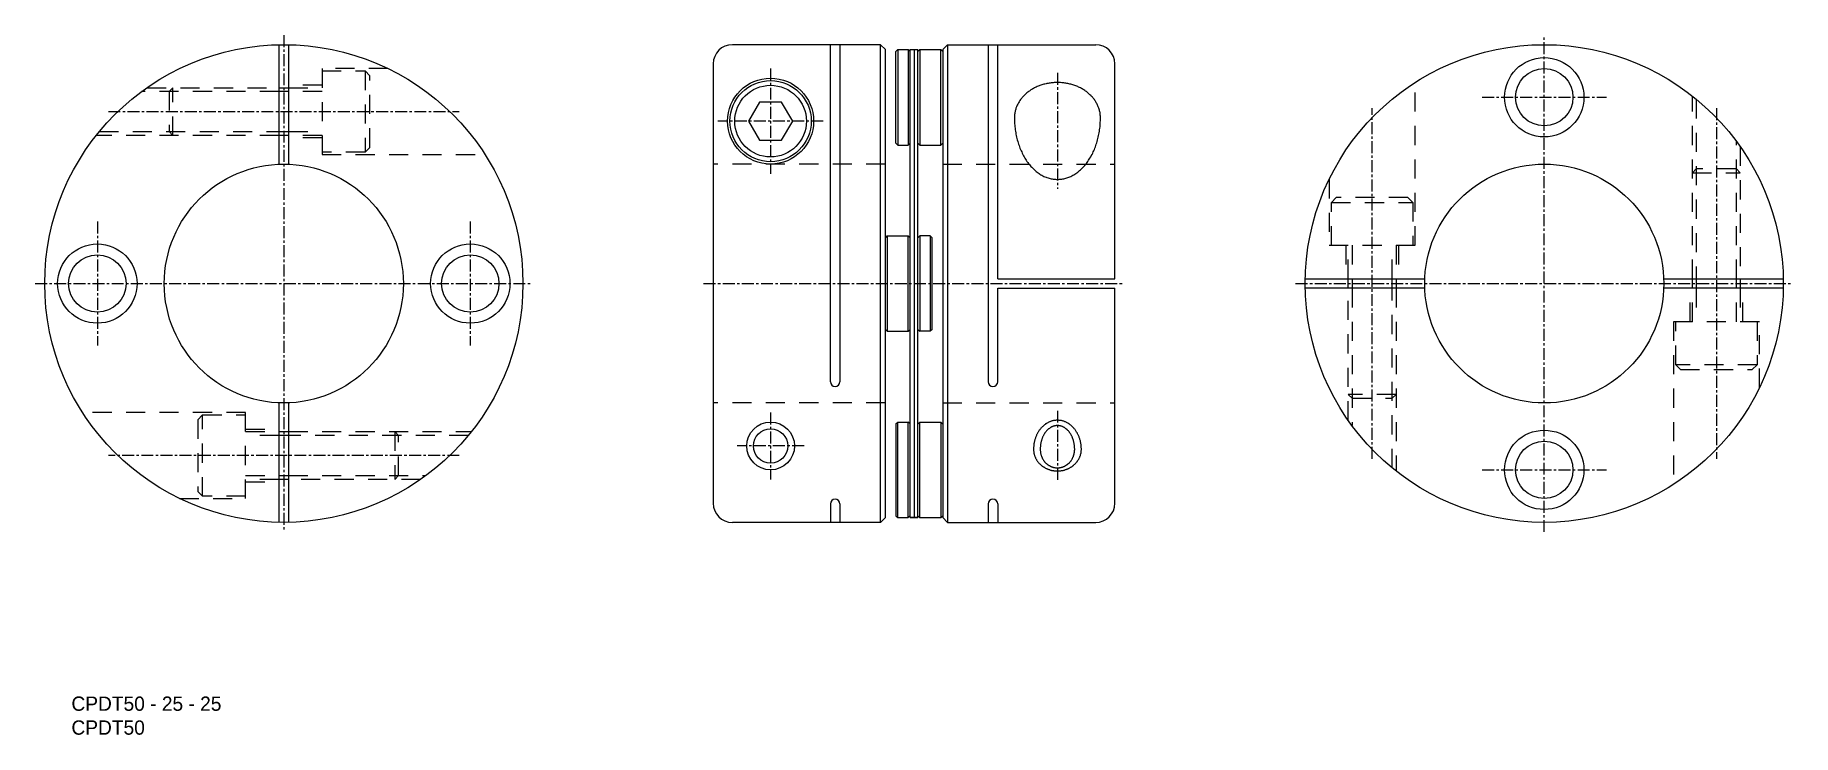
# Model space of a CAD drawing. Extents: x 110 to 294, y 62 to 135.
import ezdxf

# ---------------------------------------------------------------- set-up
doc = ezdxf.new("R2010")
doc.units = 0
doc.linetypes.add('CENTER', pattern=[2, 1.25, -0.25, 0.25, -0.25])
doc.linetypes.add('DASHED', pattern=[3.5, 2, -1.5])
doc.layers.get('0').update_dxf_attribs({"linetype": 'CONTINUOUS'})
doc.layers.add('CENTER', color=1, linetype='CENTER')

msp = doc.modelspace()

# ---------------------------------------------------------------- linework, layer by layer
for p, q in [((135.39, 121.39), (135.39, 133.9)), ((136.39, 133.9), (136.39, 121.39)), ((198.29, 133.9), (182.79, 133.9)), ((193.04, 98.63), (193.04, 133.9)), ((194.04, 133.9), (194.04, 98.63)), ((198.29, 83.9), (198.29, 133.9)), ((198.29, 133.9), (198.79, 133.4)), ((198.79, 84.4), (198.79, 133.4)), ((199.89, 133.2), (200.09, 133.4)), ((199.89, 123.6), (199.89, 133.2)), ((200.09, 133.4), (200.09, 123.4)), ((200.09, 133.4), (201.19, 133.4)), ((201.19, 133.4), (201.19, 123.4)), ((201.39, 133.2), (201.19, 133.4)), ((201.39, 84.4), (201.39, 133.4)), ((201.39, 133.4), (202.19, 133.4)), ((201.79, 133.4), (201.79, 84.4)), ((202.19, 84.4), (202.19, 133.4)), ((202.19, 133.2), (202.39, 133.4)), ((202.39, 133.4), (202.39, 123.4)), ((202.39, 133.4), (204.59, 133.4)), ((204.59, 123.4), (204.59, 133.4)), ((204.59, 133.4), (204.79, 133.2)), ((205.29, 133.9), (204.79, 133.4)), ((204.79, 133.4), (204.79, 84.4)), ((205.29, 133.9), (205.29, 83.9)), ((205.29, 133.9), (220.79, 133.9)), ((209.54, 133.9), (209.54, 98.63)), ((210.54, 109.4), (210.54, 133.9)), ((180.79, 131.9), (180.79, 85.9)), ((222.79, 109.4), (222.79, 131.9)), ((135.39, 129.4), (136.39, 129.4)), ((136.39, 124.4), (135.39, 124.4)), ((199.89, 123.6), (200.09, 123.4)), ((200.09, 123.4), (201.19, 123.4)), ((201.39, 123.6), (201.19, 123.4)), ((202.19, 123.6), (202.39, 123.4)), ((202.39, 123.4), (204.59, 123.4)), ((204.59, 123.4), (204.79, 123.6)), ((198.79, 113.7), (198.99, 113.9)), ((198.99, 113.9), (198.99, 103.9)), ((198.99, 113.9), (201.19, 113.9)), ((201.19, 103.9), (201.19, 113.9)), ((201.19, 113.9), (201.39, 113.7)), ((202.19, 113.7), (202.39, 113.9)), ((202.39, 113.9), (202.39, 103.9)), ((203.49, 113.9), (202.39, 113.9)), ((203.49, 113.9), (203.49, 103.9)), ((203.69, 113.7), (203.49, 113.9)), ((203.69, 104.1), (203.69, 113.7)), ((210.54, 109.4), (222.79, 109.4)), ((242.69, 109.4), (255.2, 109.4)), ((247.19, 108.4), (247.19, 109.4)), ((252.19, 109.4), (252.19, 108.4)), ((280.18, 109.4), (292.68, 109.4)), ((283.19, 108.4), (283.19, 109.4)), ((288.19, 109.4), (288.19, 108.4)), ((210.54, 108.4), (222.79, 108.4)), ((210.54, 98.63), (210.54, 108.4)), ((222.79, 85.9), (222.79, 108.4)), ((255.2, 108.4), (242.69, 108.4)), ((292.68, 108.4), (280.18, 108.4)), ((198.79, 104.1), (198.99, 103.9)), ((198.99, 103.9), (201.19, 103.9)), ((201.19, 103.9), (201.39, 104.1)), ((202.19, 104.1), (202.39, 103.9)), ((203.49, 103.9), (202.39, 103.9)), ((203.69, 104.1), (203.49, 103.9)), ((135.39, 83.91), (135.39, 96.41)), ((136.39, 96.41), (136.39, 83.91)), ((199.89, 94.2), (200.09, 94.4)), ((199.89, 94.2), (199.89, 84.6)), ((200.09, 84.4), (200.09, 94.4)), ((200.09, 94.4), (201.19, 94.4)), ((201.19, 84.4), (201.19, 94.4)), ((201.39, 94.2), (201.19, 94.4)), ((202.19, 94.2), (202.39, 94.4)), ((202.39, 84.4), (202.39, 94.4)), ((202.39, 94.4), (204.59, 94.4)), ((204.59, 94.4), (204.59, 84.4)), ((204.59, 94.4), (204.79, 94.2)), ((135.39, 93.4), (136.39, 93.4)), ((136.39, 88.4), (135.39, 88.4)), ((193.04, 85.84), (193.04, 83.9)), ((194.04, 85.84), (194.04, 83.9)), ((199.89, 84.6), (200.09, 84.4)), ((201.39, 84.6), (201.19, 84.4)), ((202.19, 84.6), (202.39, 84.4)), ((204.59, 84.4), (204.79, 84.6)), ((209.54, 85.84), (209.54, 83.9)), ((210.54, 85.84), (210.54, 83.9)), ((198.29, 83.9), (182.79, 83.9)), ((198.29, 83.9), (198.79, 84.4)), ((200.09, 84.4), (201.19, 84.4)), ((202.19, 84.4), (201.39, 84.4)), ((201.39, 84.4), (202.19, 84.4)), ((202.39, 84.4), (204.59, 84.4)), ((205.29, 83.9), (204.79, 84.4)), ((205.29, 83.9), (220.79, 83.9))]:
    msp.add_line(p, q)
at = {"color": 3, "linetype": 'DASHED'}
for p, q in [((139.89, 131.4), (139.89, 122.4)), ((146.78, 131.4), (139.89, 131.4)), ((139.89, 131.15), (144.39, 131.15)), ((144.39, 131.15), (144.39, 122.65)), ((144.39, 131.15), (144.89, 130.65)), ((144.89, 123.15), (144.89, 130.65)), ((135.39, 129), (121.02, 129)), ((121.58, 129.4), (135.39, 129.4)), ((124.29, 129.4), (123.89, 129)), ((123.89, 129), (123.89, 124.8)), ((124.29, 124.4), (124.29, 129.4)), ((139.89, 129.65), (136.39, 129.65)), ((136.39, 129.4), (139.89, 129.4)), ((139.89, 129), (136.39, 129)), ((254.19, 112.9), (254.19, 129.94)), ((283.19, 109.4), (283.19, 128.52)), ((283.59, 128.19), (283.59, 109.4)), ((135.39, 124.4), (116.27, 124.4)), ((116.59, 124.8), (135.39, 124.8)), ((123.89, 124.8), (124.29, 124.4)), ((136.39, 124.8), (139.89, 124.8)), ((139.89, 124.4), (136.39, 124.4)), ((139.89, 124.15), (136.39, 124.15)), ((144.39, 122.65), (144.89, 123.15)), ((287.79, 109.4), (287.79, 123.77)), ((288.19, 123.21), (288.19, 109.4)), ((144.39, 122.65), (139.89, 122.65)), ((139.89, 122.4), (156.93, 122.4)), ((198.79, 121.4), (180.79, 121.4)), ((204.79, 121.4), (222.79, 121.4)), ((245.19, 119.8), (245.19, 112.9)), ((283.59, 120.9), (283.19, 120.5)), ((283.19, 120.5), (288.19, 120.5)), ((287.79, 120.9), (283.59, 120.9)), ((288.19, 120.5), (287.79, 120.9)), ((245.44, 117.4), (245.94, 117.9)), ((253.44, 117.9), (245.94, 117.9)), ((253.94, 117.4), (253.44, 117.9)), ((245.44, 117.4), (253.94, 117.4)), ((245.44, 112.9), (245.44, 117.4)), ((253.94, 117.4), (253.94, 112.9)), ((245.19, 112.9), (254.19, 112.9)), ((246.94, 112.9), (246.94, 109.4)), ((247.19, 109.4), (247.19, 112.9)), ((247.59, 112.9), (247.59, 109.4)), ((251.79, 109.4), (251.79, 112.9)), ((252.19, 112.9), (252.19, 109.4)), ((252.44, 112.9), (252.44, 109.4)), ((247.19, 94.59), (247.19, 108.4)), ((247.59, 108.4), (247.59, 94.04)), ((251.79, 89.61), (251.79, 108.4)), ((252.19, 108.4), (252.19, 89.29)), ((282.94, 104.9), (282.94, 108.4)), ((283.19, 104.9), (283.19, 108.4)), ((283.59, 108.4), (283.59, 104.9)), ((287.79, 104.9), (287.79, 108.4)), ((288.19, 108.4), (288.19, 104.9)), ((288.44, 104.9), (288.44, 108.4)), ((281.19, 104.9), (281.19, 87.86)), ((290.19, 104.9), (281.19, 104.9)), ((281.44, 100.4), (281.44, 104.9)), ((289.94, 104.9), (289.94, 100.4)), ((290.19, 98), (290.19, 104.9)), ((289.94, 100.4), (281.44, 100.4)), ((281.44, 100.4), (281.94, 99.9)), ((281.94, 99.9), (289.44, 99.9)), ((289.94, 100.4), (289.44, 99.9)), ((198.79, 96.4), (180.79, 96.4)), ((204.79, 96.4), (222.79, 96.4)), ((252.19, 97.3), (247.19, 97.3)), ((247.19, 97.3), (247.59, 96.9)), ((247.59, 96.9), (251.79, 96.9)), ((251.79, 96.9), (252.19, 97.3)), ((131.89, 95.4), (114.84, 95.4)), ((127.39, 95.15), (126.89, 94.65)), ((126.89, 94.65), (126.89, 87.15)), ((127.39, 95.15), (131.89, 95.15)), ((127.39, 86.65), (127.39, 95.15)), ((131.89, 86.4), (131.89, 95.4)), ((131.89, 93.65), (135.39, 93.65)), ((131.89, 93.4), (135.39, 93.4)), ((135.39, 93), (131.89, 93)), ((136.39, 93.4), (155.5, 93.4)), ((155.18, 93), (136.39, 93)), ((147.49, 93.4), (147.49, 88.4)), ((147.89, 93), (147.49, 93.4)), ((147.89, 88.8), (147.89, 93)), ((131.89, 88.8), (135.39, 88.8)), ((135.39, 88.4), (131.89, 88.4)), ((136.39, 88.8), (150.75, 88.8)), ((150.2, 88.4), (136.39, 88.4)), ((147.49, 88.4), (147.89, 88.8)), ((124.99, 86.4), (131.89, 86.4)), ((127.39, 86.65), (126.89, 87.15)), ((131.89, 86.65), (127.39, 86.65)), ((131.89, 88.15), (135.39, 88.15))]:
    msp.add_line(p, q, dxfattribs=at)
at = {"color": 3}
for p, q in [((136.39, 129), (135.39, 129)), ((135.39, 124.8), (136.39, 124.8)), ((247.59, 109.4), (247.59, 108.4)), ((251.79, 108.4), (251.79, 109.4)), ((283.59, 109.4), (283.59, 108.4)), ((287.79, 108.4), (287.79, 109.4)), ((136.39, 93), (135.39, 93)), ((135.39, 88.8), (136.39, 88.8))]:
    msp.add_line(p, q, dxfattribs=at)
msp.add_lwpolyline([(185.63, 127.9), (184.48, 125.9), (185.63, 123.9), (187.94, 123.9), (189.1, 125.9), (187.94, 127.9)], close=True)
for points in [[(221.29, 126.25, 0), (221.29, 126.34, 0), (221.28, 126.43, 0), (221.27, 126.52, 0), (221.27, 126.61, 0), (221.25, 126.7, 0), (221.24, 126.79, 0), (221.22, 126.88, 0), (221.2, 126.97, 0), (221.18, 127.06, 0), (221.15, 127.15, 0), (221.12, 127.24, 0), (221.09, 127.32, 0), (221.06, 127.41, 0), (221.02, 127.49, 0), (220.99, 127.58, 0), (220.94, 127.66, 0), (220.9, 127.75, 0), (220.85, 127.83, 0), (220.81, 127.91, 0), (220.76, 127.99, 0), (220.7, 128.07, 0), (220.65, 128.15, 0), (220.59, 128.23, 0), (220.53, 128.3, 0), (220.47, 128.38, 0), (220.4, 128.45, 0), (220.33, 128.52, 0), (220.27, 128.59, 0), (220.19, 128.66, 0), (220.12, 128.73, 0), (220.05, 128.8, 0), (219.97, 128.86, 0), (219.89, 128.92, 0), (219.81, 128.99, 0), (219.73, 129.05, 0), (219.64, 129.1, 0), (219.56, 129.16, 0), (219.47, 129.22, 0), (219.38, 129.27, 0), (219.29, 129.32, 0), (219.19, 129.37, 0), (219.1, 129.42, 0), (219, 129.46, 0), (218.91, 129.51, 0), (218.81, 129.55, 0), (218.71, 129.59, 0), (218.61, 129.63, 0), (218.51, 129.66, 0), (218.41, 129.7, 0), (218.3, 129.73, 0), (218.2, 129.76, 0), (218.09, 129.78, 0), (217.99, 129.81, 0), (217.88, 129.83, 0), (217.77, 129.85, 0), (217.66, 129.87, 0), (217.56, 129.89, 0), (217.45, 129.9, 0), (217.34, 129.91, 0), (217.23, 129.92, 0), (217.12, 129.93, 0), (217.01, 129.94, 0), (216.9, 129.94, 0), (216.79, 129.94, 0), (216.68, 129.94, 0), (216.57, 129.94, 0), (216.46, 129.93, 0), (216.35, 129.92, 0), (216.24, 129.91, 0), (216.13, 129.9, 0), (216.02, 129.89, 0), (215.91, 129.87, 0), (215.8, 129.85, 0), (215.69, 129.83, 0), (215.59, 129.81, 0), (215.48, 129.78, 0), (215.38, 129.76, 0), (215.27, 129.73, 0), (215.17, 129.7, 0), (215.06, 129.66, 0), (214.96, 129.63, 0), (214.86, 129.59, 0), (214.76, 129.55, 0), (214.67, 129.51, 0), (214.57, 129.46, 0), (214.47, 129.42, 0), (214.38, 129.37, 0), (214.29, 129.32, 0), (214.2, 129.27, 0), (214.11, 129.22, 0), (214.02, 129.16, 0), (213.93, 129.1, 0), (213.85, 129.05, 0), (213.76, 128.99, 0), (213.68, 128.92, 0), (213.6, 128.86, 0), (213.53, 128.8, 0), (213.45, 128.73, 0), (213.38, 128.66, 0), (213.31, 128.59, 0), (213.24, 128.52, 0), (213.17, 128.45, 0), (213.11, 128.38, 0), (213.05, 128.3, 0), (212.99, 128.23, 0), (212.93, 128.15, 0), (212.87, 128.07, 0), (212.82, 127.99, 0), (212.77, 127.91, 0), (212.72, 127.83, 0), (212.67, 127.75, 0), (212.63, 127.66, 0), (212.59, 127.58, 0), (212.55, 127.49, 0), (212.51, 127.41, 0), (212.48, 127.32, 0), (212.45, 127.24, 0), (212.42, 127.15, 0), (212.4, 127.06, 0), (212.37, 126.97, 0), (212.35, 126.88, 0), (212.34, 126.79, 0), (212.32, 126.7, 0), (212.31, 126.61, 0), (212.3, 126.52, 0), (212.29, 126.43, 0), (212.29, 126.34, 0), (212.29, 126.25, 0)], [(212.29, 126.25, 0), (212.29, 126.09, 0), (212.29, 125.93, 0), (212.3, 125.78, 0), (212.31, 125.62, 0), (212.32, 125.46, 0), (212.34, 125.3, 0), (212.35, 125.15, 0), (212.37, 124.99, 0), (212.4, 124.84, 0), (212.42, 124.68, 0), (212.45, 124.53, 0), (212.48, 124.38, 0), (212.51, 124.23, 0), (212.55, 124.08, 0), (212.59, 123.93, 0), (212.63, 123.78, 0), (212.67, 123.64, 0), (212.72, 123.49, 0), (212.77, 123.35, 0), (212.82, 123.21, 0), (212.87, 123.07, 0), (212.93, 122.93, 0), (212.99, 122.8, 0), (213.05, 122.67, 0), (213.11, 122.54, 0), (213.17, 122.41, 0), (213.24, 122.28, 0), (213.31, 122.16, 0), (213.38, 122.04, 0), (213.45, 121.92, 0), (213.53, 121.8, 0), (213.6, 121.69, 0), (213.68, 121.58, 0), (213.76, 121.47, 0), (213.85, 121.36, 0), (213.93, 121.26, 0), (214.02, 121.16, 0), (214.11, 121.07, 0), (214.2, 120.98, 0), (214.29, 120.89, 0), (214.38, 120.8, 0), (214.47, 120.72, 0), (214.57, 120.64, 0), (214.67, 120.56, 0), (214.76, 120.49, 0), (214.86, 120.42, 0), (214.96, 120.35, 0), (215.06, 120.29, 0), (215.17, 120.23, 0), (215.27, 120.18, 0), (215.38, 120.12, 0), (215.48, 120.08, 0), (215.59, 120.03, 0), (215.69, 119.99, 0), (215.8, 119.96, 0), (215.91, 119.92, 0), (216.02, 119.89, 0), (216.13, 119.87, 0), (216.24, 119.85, 0), (216.35, 119.83, 0), (216.46, 119.82, 0), (216.57, 119.81, 0), (216.68, 119.8, 0), (216.79, 119.8, 0), (216.9, 119.8, 0), (217.01, 119.81, 0), (217.12, 119.82, 0), (217.23, 119.83, 0), (217.34, 119.85, 0), (217.45, 119.87, 0), (217.56, 119.89, 0), (217.66, 119.92, 0), (217.77, 119.96, 0), (217.88, 119.99, 0), (217.99, 120.03, 0), (218.09, 120.08, 0), (218.2, 120.12, 0), (218.3, 120.18, 0), (218.41, 120.23, 0), (218.51, 120.29, 0), (218.61, 120.35, 0), (218.71, 120.42, 0), (218.81, 120.49, 0), (218.91, 120.56, 0), (219, 120.64, 0), (219.1, 120.72, 0), (219.19, 120.8, 0), (219.29, 120.89, 0), (219.38, 120.98, 0), (219.47, 121.07, 0), (219.56, 121.16, 0), (219.64, 121.26, 0), (219.73, 121.36, 0), (219.81, 121.47, 0), (219.89, 121.58, 0), (219.97, 121.69, 0), (220.05, 121.8, 0), (220.12, 121.92, 0), (220.19, 122.04, 0), (220.27, 122.16, 0), (220.33, 122.28, 0), (220.4, 122.41, 0), (220.47, 122.54, 0), (220.53, 122.67, 0), (220.59, 122.8, 0), (220.65, 122.93, 0), (220.7, 123.07, 0), (220.76, 123.21, 0), (220.81, 123.35, 0), (220.85, 123.49, 0), (220.9, 123.64, 0), (220.94, 123.78, 0), (220.99, 123.93, 0), (221.02, 124.08, 0), (221.06, 124.23, 0), (221.09, 124.38, 0), (221.12, 124.53, 0), (221.15, 124.68, 0), (221.18, 124.84, 0), (221.2, 124.99, 0), (221.22, 125.15, 0), (221.24, 125.3, 0), (221.25, 125.46, 0), (221.27, 125.62, 0), (221.27, 125.78, 0), (221.28, 125.93, 0), (221.29, 126.09, 0), (221.29, 126.25, 0)], [(218.59, 91.55, 0), (218.59, 91.61, 0), (218.58, 91.67, 0), (218.58, 91.73, 0), (218.58, 91.8, 0), (218.57, 91.86, 0), (218.57, 91.92, 0), (218.56, 91.98, 0), (218.55, 92.04, 0), (218.54, 92.1, 0), (218.53, 92.16, 0), (218.52, 92.21, 0), (218.51, 92.27, 0), (218.5, 92.33, 0), (218.48, 92.39, 0), (218.47, 92.45, 0), (218.45, 92.5, 0), (218.43, 92.56, 0), (218.41, 92.61, 0), (218.39, 92.67, 0), (218.37, 92.72, 0), (218.35, 92.78, 0), (218.33, 92.83, 0), (218.31, 92.88, 0), (218.28, 92.93, 0), (218.26, 92.98, 0), (218.23, 93.03, 0), (218.21, 93.08, 0), (218.18, 93.13, 0), (218.15, 93.17, 0), (218.12, 93.22, 0), (218.09, 93.26, 0), (218.06, 93.31, 0), (218.03, 93.35, 0), (218, 93.39, 0), (217.96, 93.43, 0), (217.93, 93.47, 0), (217.89, 93.51, 0), (217.86, 93.55, 0), (217.82, 93.58, 0), (217.79, 93.62, 0), (217.75, 93.65, 0), (217.71, 93.68, 0), (217.67, 93.71, 0), (217.64, 93.74, 0), (217.6, 93.77, 0), (217.56, 93.8, 0), (217.52, 93.82, 0), (217.48, 93.85, 0), (217.43, 93.87, 0), (217.39, 93.89, 0), (217.35, 93.91, 0), (217.31, 93.93, 0), (217.27, 93.95, 0), (217.22, 93.96, 0), (217.18, 93.97, 0), (217.14, 93.99, 0), (217.09, 94, 0), (217.05, 94.01, 0), (217.01, 94.02, 0), (216.96, 94.02, 0), (216.92, 94.03, 0), (216.88, 94.03, 0), (216.83, 94.03, 0), (216.79, 94.04, 0), (216.74, 94.03, 0), (216.7, 94.03, 0), (216.65, 94.03, 0), (216.61, 94.02, 0), (216.57, 94.02, 0), (216.52, 94.01, 0), (216.48, 94, 0), (216.44, 93.99, 0), (216.39, 93.97, 0), (216.35, 93.96, 0), (216.31, 93.95, 0), (216.26, 93.93, 0), (216.22, 93.91, 0), (216.18, 93.89, 0), (216.14, 93.87, 0), (216.1, 93.85, 0), (216.06, 93.82, 0), (216.02, 93.8, 0), (215.98, 93.77, 0), (215.94, 93.74, 0), (215.9, 93.71, 0), (215.86, 93.68, 0), (215.82, 93.65, 0), (215.79, 93.62, 0), (215.75, 93.58, 0), (215.71, 93.55, 0), (215.68, 93.51, 0), (215.64, 93.47, 0), (215.61, 93.43, 0), (215.58, 93.39, 0), (215.55, 93.35, 0), (215.51, 93.31, 0), (215.48, 93.26, 0), (215.45, 93.22, 0), (215.42, 93.17, 0), (215.4, 93.13, 0), (215.37, 93.08, 0), (215.34, 93.03, 0), (215.32, 92.98, 0), (215.29, 92.93, 0), (215.27, 92.88, 0), (215.24, 92.83, 0), (215.22, 92.78, 0), (215.2, 92.72, 0), (215.18, 92.67, 0), (215.16, 92.61, 0), (215.14, 92.56, 0), (215.12, 92.5, 0), (215.11, 92.45, 0), (215.09, 92.39, 0), (215.08, 92.33, 0), (215.06, 92.27, 0), (215.05, 92.21, 0), (215.04, 92.16, 0), (215.03, 92.1, 0), (215.02, 92.04, 0), (215.01, 91.98, 0), (215.01, 91.92, 0), (215, 91.86, 0), (215, 91.8, 0), (214.99, 91.73, 0), (214.99, 91.67, 0), (214.99, 91.61, 0), (214.99, 91.55, 0)], [(214.99, 91.55, 0), (214.99, 91.5, 0), (214.99, 91.46, 0), (214.99, 91.41, 0), (215, 91.36, 0), (215, 91.31, 0), (215.01, 91.27, 0), (215.01, 91.22, 0), (215.02, 91.17, 0), (215.03, 91.13, 0), (215.04, 91.08, 0), (215.05, 91.03, 0), (215.06, 90.99, 0), (215.08, 90.94, 0), (215.09, 90.9, 0), (215.11, 90.85, 0), (215.12, 90.81, 0), (215.14, 90.76, 0), (215.16, 90.72, 0), (215.18, 90.68, 0), (215.2, 90.64, 0), (215.22, 90.59, 0), (215.24, 90.55, 0), (215.27, 90.51, 0), (215.29, 90.47, 0), (215.32, 90.43, 0), (215.34, 90.39, 0), (215.37, 90.36, 0), (215.4, 90.32, 0), (215.42, 90.28, 0), (215.45, 90.25, 0), (215.48, 90.21, 0), (215.51, 90.18, 0), (215.55, 90.14, 0), (215.58, 90.11, 0), (215.61, 90.08, 0), (215.64, 90.05, 0), (215.68, 90.02, 0), (215.71, 89.99, 0), (215.75, 89.96, 0), (215.79, 89.94, 0), (215.82, 89.91, 0), (215.86, 89.89, 0), (215.9, 89.86, 0), (215.94, 89.84, 0), (215.98, 89.82, 0), (216.02, 89.8, 0), (216.06, 89.78, 0), (216.1, 89.76, 0), (216.14, 89.74, 0), (216.18, 89.72, 0), (216.22, 89.71, 0), (216.26, 89.69, 0), (216.31, 89.68, 0), (216.35, 89.67, 0), (216.39, 89.66, 0), (216.44, 89.65, 0), (216.48, 89.64, 0), (216.52, 89.63, 0), (216.57, 89.62, 0), (216.61, 89.62, 0), (216.65, 89.61, 0), (216.7, 89.61, 0), (216.74, 89.61, 0), (216.79, 89.61, 0), (216.83, 89.61, 0), (216.88, 89.61, 0), (216.92, 89.61, 0), (216.96, 89.62, 0), (217.01, 89.62, 0), (217.05, 89.63, 0), (217.09, 89.64, 0), (217.14, 89.65, 0), (217.18, 89.66, 0), (217.22, 89.67, 0), (217.27, 89.68, 0), (217.31, 89.69, 0), (217.35, 89.71, 0), (217.39, 89.72, 0), (217.43, 89.74, 0), (217.48, 89.76, 0), (217.52, 89.78, 0), (217.56, 89.8, 0), (217.6, 89.82, 0), (217.64, 89.84, 0), (217.67, 89.86, 0), (217.71, 89.89, 0), (217.75, 89.91, 0), (217.79, 89.94, 0), (217.82, 89.96, 0), (217.86, 89.99, 0), (217.89, 90.02, 0), (217.93, 90.05, 0), (217.96, 90.08, 0), (218, 90.11, 0), (218.03, 90.14, 0), (218.06, 90.18, 0), (218.09, 90.21, 0), (218.12, 90.25, 0), (218.15, 90.28, 0), (218.18, 90.32, 0), (218.21, 90.36, 0), (218.23, 90.39, 0), (218.26, 90.43, 0), (218.28, 90.47, 0), (218.31, 90.51, 0), (218.33, 90.55, 0), (218.35, 90.59, 0), (218.37, 90.64, 0), (218.39, 90.68, 0), (218.41, 90.72, 0), (218.43, 90.76, 0), (218.45, 90.81, 0), (218.47, 90.85, 0), (218.48, 90.9, 0), (218.5, 90.94, 0), (218.51, 90.99, 0), (218.52, 91.03, 0), (218.53, 91.08, 0), (218.54, 91.13, 0), (218.55, 91.17, 0), (218.56, 91.22, 0), (218.57, 91.27, 0), (218.57, 91.31, 0), (218.58, 91.36, 0), (218.58, 91.41, 0), (218.58, 91.46, 0), (218.59, 91.5, 0), (218.59, 91.55, 0)]]:
    msp.add_polyline3d(points)
for points in [[(219.29, 91.55, 0), (219.29, 91.63, 0), (219.28, 91.7, 0), (219.28, 91.78, 0), (219.27, 91.85, 0), (219.27, 91.92, 0), (219.26, 92, 0), (219.25, 92.07, 0), (219.24, 92.14, 0), (219.23, 92.22, 0), (219.21, 92.29, 0), (219.2, 92.36, 0), (219.18, 92.43, 0), (219.16, 92.51, 0), (219.14, 92.58, 0), (219.12, 92.65, 0), (219.1, 92.72, 0), (219.07, 92.78, 0), (219.05, 92.85, 0), (219.02, 92.92, 0), (218.99, 92.98, 0), (218.96, 93.05, 0), (218.93, 93.11, 0), (218.9, 93.18, 0), (218.87, 93.24, 0), (218.83, 93.3, 0), (218.79, 93.36, 0), (218.76, 93.42, 0), (218.72, 93.48, 0), (218.68, 93.54, 0), (218.64, 93.59, 0), (218.6, 93.65, 0), (218.55, 93.7, 0), (218.51, 93.75, 0), (218.47, 93.8, 0), (218.42, 93.85, 0), (218.37, 93.9, 0), (218.32, 93.95, 0), (218.28, 93.99, 0), (218.23, 94.04, 0), (218.18, 94.08, 0), (218.12, 94.12, 0), (218.07, 94.16, 0), (218.02, 94.2, 0), (217.97, 94.23, 0), (217.91, 94.27, 0), (217.86, 94.3, 0), (217.8, 94.33, 0), (217.74, 94.36, 0), (217.69, 94.39, 0), (217.63, 94.41, 0), (217.57, 94.44, 0), (217.51, 94.46, 0), (217.45, 94.48, 0), (217.39, 94.5, 0), (217.33, 94.52, 0), (217.27, 94.53, 0), (217.21, 94.55, 0), (217.15, 94.56, 0), (217.09, 94.57, 0), (217.03, 94.58, 0), (216.97, 94.58, 0), (216.91, 94.59, 0), (216.85, 94.59, 0), (216.79, 94.59, 0), (216.73, 94.59, 0), (216.66, 94.59, 0), (216.6, 94.58, 0), (216.54, 94.58, 0), (216.48, 94.57, 0), (216.42, 94.56, 0), (216.36, 94.55, 0), (216.3, 94.53, 0), (216.24, 94.52, 0), (216.18, 94.5, 0), (216.12, 94.48, 0), (216.06, 94.46, 0), (216, 94.44, 0), (215.94, 94.41, 0), (215.89, 94.39, 0), (215.83, 94.36, 0), (215.77, 94.33, 0), (215.72, 94.3, 0), (215.66, 94.27, 0), (215.61, 94.23, 0), (215.55, 94.2, 0), (215.5, 94.16, 0), (215.45, 94.12, 0), (215.4, 94.08, 0), (215.35, 94.04, 0), (215.3, 93.99, 0), (215.25, 93.95, 0), (215.2, 93.9, 0), (215.15, 93.85, 0), (215.11, 93.8, 0), (215.06, 93.75, 0), (215.02, 93.7, 0), (214.98, 93.65, 0), (214.93, 93.59, 0), (214.89, 93.54, 0), (214.85, 93.48, 0), (214.82, 93.42, 0), (214.78, 93.36, 0), (214.74, 93.3, 0), (214.71, 93.24, 0), (214.67, 93.18, 0), (214.64, 93.11, 0), (214.61, 93.05, 0), (214.58, 92.98, 0), (214.55, 92.92, 0), (214.53, 92.85, 0), (214.5, 92.78, 0), (214.48, 92.72, 0), (214.45, 92.65, 0), (214.43, 92.58, 0), (214.41, 92.51, 0), (214.39, 92.43, 0), (214.38, 92.36, 0), (214.36, 92.29, 0), (214.35, 92.22, 0), (214.33, 92.14, 0), (214.32, 92.07, 0), (214.31, 92, 0), (214.31, 91.92, 0), (214.3, 91.85, 0), (214.29, 91.78, 0), (214.29, 91.7, 0), (214.29, 91.63, 0), (214.29, 91.55, 0)], [(214.29, 91.55, 0), (214.29, 91.5, 0), (214.29, 91.44, 0), (214.29, 91.39, 0), (214.3, 91.33, 0), (214.31, 91.27, 0), (214.31, 91.22, 0), (214.32, 91.16, 0), (214.33, 91.11, 0), (214.35, 91.06, 0), (214.36, 91, 0), (214.38, 90.95, 0), (214.39, 90.89, 0), (214.41, 90.84, 0), (214.43, 90.79, 0), (214.45, 90.74, 0), (214.48, 90.68, 0), (214.5, 90.63, 0), (214.53, 90.58, 0), (214.55, 90.53, 0), (214.58, 90.48, 0), (214.61, 90.44, 0), (214.64, 90.39, 0), (214.67, 90.34, 0), (214.71, 90.29, 0), (214.74, 90.25, 0), (214.78, 90.2, 0), (214.82, 90.16, 0), (214.85, 90.11, 0), (214.89, 90.07, 0), (214.93, 90.03, 0), (214.98, 89.99, 0), (215.02, 89.95, 0), (215.06, 89.91, 0), (215.11, 89.87, 0), (215.15, 89.84, 0), (215.2, 89.8, 0), (215.25, 89.77, 0), (215.3, 89.73, 0), (215.35, 89.7, 0), (215.4, 89.67, 0), (215.45, 89.64, 0), (215.5, 89.61, 0), (215.55, 89.58, 0), (215.61, 89.55, 0), (215.66, 89.53, 0), (215.72, 89.5, 0), (215.77, 89.48, 0), (215.83, 89.46, 0), (215.89, 89.44, 0), (215.94, 89.42, 0), (216, 89.4, 0), (216.06, 89.38, 0), (216.12, 89.37, 0), (216.18, 89.35, 0), (216.24, 89.34, 0), (216.3, 89.33, 0), (216.36, 89.32, 0), (216.42, 89.31, 0), (216.48, 89.3, 0), (216.54, 89.3, 0), (216.6, 89.29, 0), (216.66, 89.29, 0), (216.73, 89.29, 0), (216.79, 89.29, 0), (216.85, 89.29, 0), (216.91, 89.29, 0), (216.97, 89.29, 0), (217.03, 89.3, 0), (217.09, 89.3, 0), (217.15, 89.31, 0), (217.21, 89.32, 0), (217.27, 89.33, 0), (217.33, 89.34, 0), (217.39, 89.35, 0), (217.45, 89.37, 0), (217.51, 89.38, 0), (217.57, 89.4, 0), (217.63, 89.42, 0), (217.69, 89.44, 0), (217.74, 89.46, 0), (217.8, 89.48, 0), (217.86, 89.5, 0), (217.91, 89.53, 0), (217.97, 89.55, 0), (218.02, 89.58, 0), (218.07, 89.61, 0), (218.12, 89.64, 0), (218.18, 89.67, 0), (218.23, 89.7, 0), (218.28, 89.73, 0), (218.32, 89.77, 0), (218.37, 89.8, 0), (218.42, 89.84, 0), (218.47, 89.87, 0), (218.51, 89.91, 0), (218.55, 89.95, 0), (218.6, 89.99, 0), (218.64, 90.03, 0), (218.68, 90.07, 0), (218.72, 90.11, 0), (218.76, 90.16, 0), (218.79, 90.2, 0), (218.83, 90.25, 0), (218.87, 90.29, 0), (218.9, 90.34, 0), (218.93, 90.39, 0), (218.96, 90.44, 0), (218.99, 90.48, 0), (219.02, 90.53, 0), (219.05, 90.58, 0), (219.07, 90.63, 0), (219.1, 90.68, 0), (219.12, 90.74, 0), (219.14, 90.79, 0), (219.16, 90.84, 0), (219.18, 90.89, 0), (219.2, 90.95, 0), (219.21, 91, 0), (219.23, 91.06, 0), (219.24, 91.11, 0), (219.25, 91.16, 0), (219.26, 91.22, 0), (219.27, 91.27, 0), (219.27, 91.33, 0), (219.28, 91.39, 0), (219.28, 91.44, 0), (219.29, 91.5, 0), (219.29, 91.55, 0)]]:
    msp.add_polyline3d(points, dxfattribs=at)
for centre, radius in [((135.89, 108.9), 25), ((267.69, 108.9), 25), ((267.69, 128.4), 4.15), ((267.69, 128.4), 3), ((186.79, 125.9), 4.5), ((186.79, 125.9), 4.25), ((186.79, 125.9), 3.75), ((135.89, 108.9), 12.5), ((267.69, 108.9), 12.5), ((116.39, 108.9), 4.15), ((155.39, 108.9), 4.15), ((116.39, 108.9), 3), ((155.39, 108.9), 3), ((186.79, 91.9), 1.8), ((267.69, 89.4), 4.15), ((267.69, 89.4), 3)]:
    msp.add_circle(centre, radius)
msp.add_circle((186.79, 91.9), 2.5, dxfattribs=at)
for centre, radius, start, end in [((182.79, 131.9), 2, 90, 180), ((220.79, 131.9), 2, 0, 90), ((193.54, 98.63), 0.5, 180, 0), ((210.04, 98.63), 0.5, 180, 0), ((182.79, 85.9), 2, 180, 270), ((193.54, 85.84), 0.5, 0, 180), ((210.04, 85.84), 0.5, 0, 180), ((220.79, 85.9), 2, 270, 0)]:
    msp.add_arc(centre, radius, start, end)
at = {"layer": 'CENTER', "linetype": 'CENTER'}
for p, q in [((135.89, 134.9), (135.89, 82.9)), ((267.69, 82.9), (267.69, 134.9)), ((186.79, 131.4), (186.79, 120.4)), ((216.79, 130.94), (216.79, 118.8)), ((117.54, 126.9), (154.24, 126.9)), ((249.69, 90.55), (249.69, 127.25)), ((285.69, 127.25), (285.69, 90.55)), ((192.29, 125.9), (181.29, 125.9)), ((109.89, 108.9), (161.89, 108.9)), ((179.79, 108.9), (223.79, 108.9)), ((241.69, 108.9), (293.69, 108.9)), ((216.79, 95.59), (216.79, 88.29)), ((186.79, 95.4), (186.79, 88.4)), ((190.29, 91.9), (183.29, 91.9)), ((154.24, 90.9), (117.54, 90.9))]:
    msp.add_line(p, q, dxfattribs=at)
at = {"layer": 'CENTER'}
for p, q in [((261.19, 128.4), (274.19, 128.4)), ((116.39, 115.4), (116.39, 102.4)), ((155.39, 115.4), (155.39, 102.4)), ((261.19, 89.4), (274.19, 89.4))]:
    msp.add_line(p, q, dxfattribs=at)

# ---------------------------------------------------------------- texts
at = {"linetype": 'CONTINUOUS'}
for s, height, p in [('CPDT50 - 25 - 25', 1.4969, (113.68, 64.18)), ('CPDT50', 1.497, (113.68, 61.68))]:
    msp.add_text(s, height=height, dxfattribs=at).set_placement(p)

doc.saveas('drawing.dxf')
